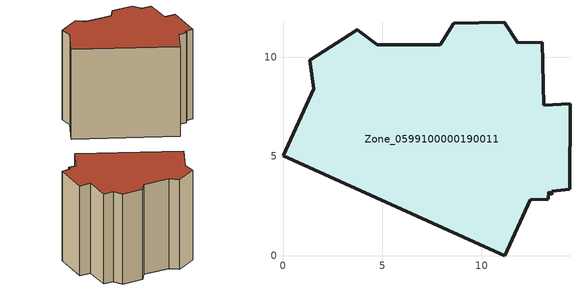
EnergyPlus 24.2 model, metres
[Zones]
Zone_0599100000190011
 floor ground (C_G): 1.54,8.42 1.35,9.85 3.74,11.37 4.75,10.63 7.93,10.62 8.6,11.7 11.15,11.76 11.83,10.72 13.06,10.75 13.12,7.59 14.45,7.66 14.44,3.35 13.53,3.24 13.54,3.08 13.39,3.22 13.36,2.85 12.44,2.82 11.16,0 0,5.03 z0
 wall outside (C_F): 13.12,7.59 13.06,10.75 11.83,10.72 11.15,11.76 8.6,11.7 7.93,10.62 4.75,10.63 3.74,11.37 1.35,9.85 1.54,8.42 0,5.03 11.16,0 12.44,2.82 13.36,2.85 13.39,3.22 13.54,3.08 13.53,3.24 14.44,3.35 14.45,7.66 13.12,7.59 z0:11.2
 roof outside (C_R): 13.36,2.85 13.39,3.22 13.54,3.08 13.53,3.24 14.44,3.35 14.45,7.66 13.12,7.59 13.06,10.75 11.83,10.72 11.15,11.76 8.6,11.7 7.93,10.62 4.75,10.63 3.74,11.37 1.35,9.85 1.54,8.42 0,5.03 11.16,0 12.44,2.82 z11.2
[BUILDING]
Pand.0599100000190011: North Axis=0; Terrain=City; Loads Convergence Tolerance Value=0.04; Temperature Convergence Tolerance Value=0.4; Solar Distribution=FullExterior; Maximum Number of Warmup Days=25; Minimum Number of Warmup Days=1
[Site:Location]
Rotterdam.The.Hague.AP_ZH_NLD Design_Conditions: Latitude=51.96; Longitude=4.45; Time Zone=1; Elevation=-4.5
[SITE:GROUNDTEMPERATURE:BUILDINGSURFACE]
18, 18, 18, 18, 18, 18, 18, 18, 18, 18, 18, 18
[MATERIAL] Thermal Absorptance=0.9; Solar Absorptance=0.7; Visible Absorptance=0.7
Name | Roughness | Thickness | Conductivity | Density | Specific Heat
G.TC.1946 | MediumSmooth | 0.15 | 1 | 540 | 1210
F.TC.1946 | Rough | 0.3 | 0.857143 | 1920 | 840
R.TC.1946 | MediumRough | 0.2 | 0.909091 | 1500 | 1000
[CONSTRUCTION]
C_G: G.TC.1946
C_F: F.TC.1946
C_R: R.TC.1946
[ZONE]
Zone_0599100000190011: Type=1; Multiplier=1; Ceiling Height=Autocalculate; Volume=Autocalculate; Floor Area=autocalculate; Part of Total Floor Area=Yes
[ZONEINFILTRATION:DESIGNFLOWRATE]
Infil_Zone_0599100000190011: Zone or ZoneList or Space or SpaceList=Zone_0599100000190011; Schedule=AlwaysOn; Design Flow Rate Calculation Method=Flow/Area; Flow Rate per Floor Area=0.003; Constant Term Coefficient=1; Temperature Term Coefficient=0; Velocity Term Coefficient=0; Velocity Squared Term Coefficient=0
[HVACTEMPLATE:ZONE:IDEALLOADSAIRSYSTEM]
Zone_0599100000190011: Maximum Heating Supply Air Temperature=50; Minimum Cooling Supply Air Temperature=13; Maximum Heating Supply Air Humidity Ratio=0.0156; Minimum Cooling Supply Air Humidity Ratio=0.0077; Heating Limit=NoLimit; Cooling Limit=NoLimit; Dehumidification Control Type=ConstantSensibleHeatRatio; Cooling Sensible Heat Ratio=0.7; Dehumidification Setpoint=60; Humidification Control Type=None; Humidification Setpoint=30; Outdoor Air Method=None; Outdoor Air Flow Rate per Person=0.00944; Outdoor Air Flow Rate per Zone Floor Area=0; Outdoor Air Flow Rate per Zone=0; Demand Controlled Ventilation Type=None; Outdoor Air Economizer Type=NoEconomizer; Heat Recovery Type=None; Sensible Heat Recovery Effectiveness=0.7; Latent Heat Recovery Effectiveness=0.65
[ZONECONTROL:THERMOSTAT]
ThermostatControl_Zone_0599100000190011: Zone or ZoneList=Zone_0599100000190011; Control Type Schedule=DualSetpointControlType; Control 1=Thermostat_Zone_0599100000190011; Temperature Difference Between Cutout And Setpoint=0
[THERMOSTATSETPOINT:DUALSETPOINT]
Thermostat_Zone_0599100000190011: Heating Setpoint Temperature Schedule=HeatingSetpoint_Zone_0599100000190011; Cooling Setpoint Temperature Schedule=CoolingSetpoint_Zone_0599100000190011
[SCHEDULE:COMPACT]
HeatingSetpoint_Zone_0599100000190011: Through: 12/31, For: AllDays, Until: 24:00, 21
CoolingSetpoint_Zone_0599100000190011: Through: 12/31, For: AllDays, Until: 24:00, 24
DualSetpointControlType: Through: 12/31, For: AllDays, Until: 24:00, 4
AlwaysOn: Through: 12/31, For: AllDays, Until: 24:00, 1
